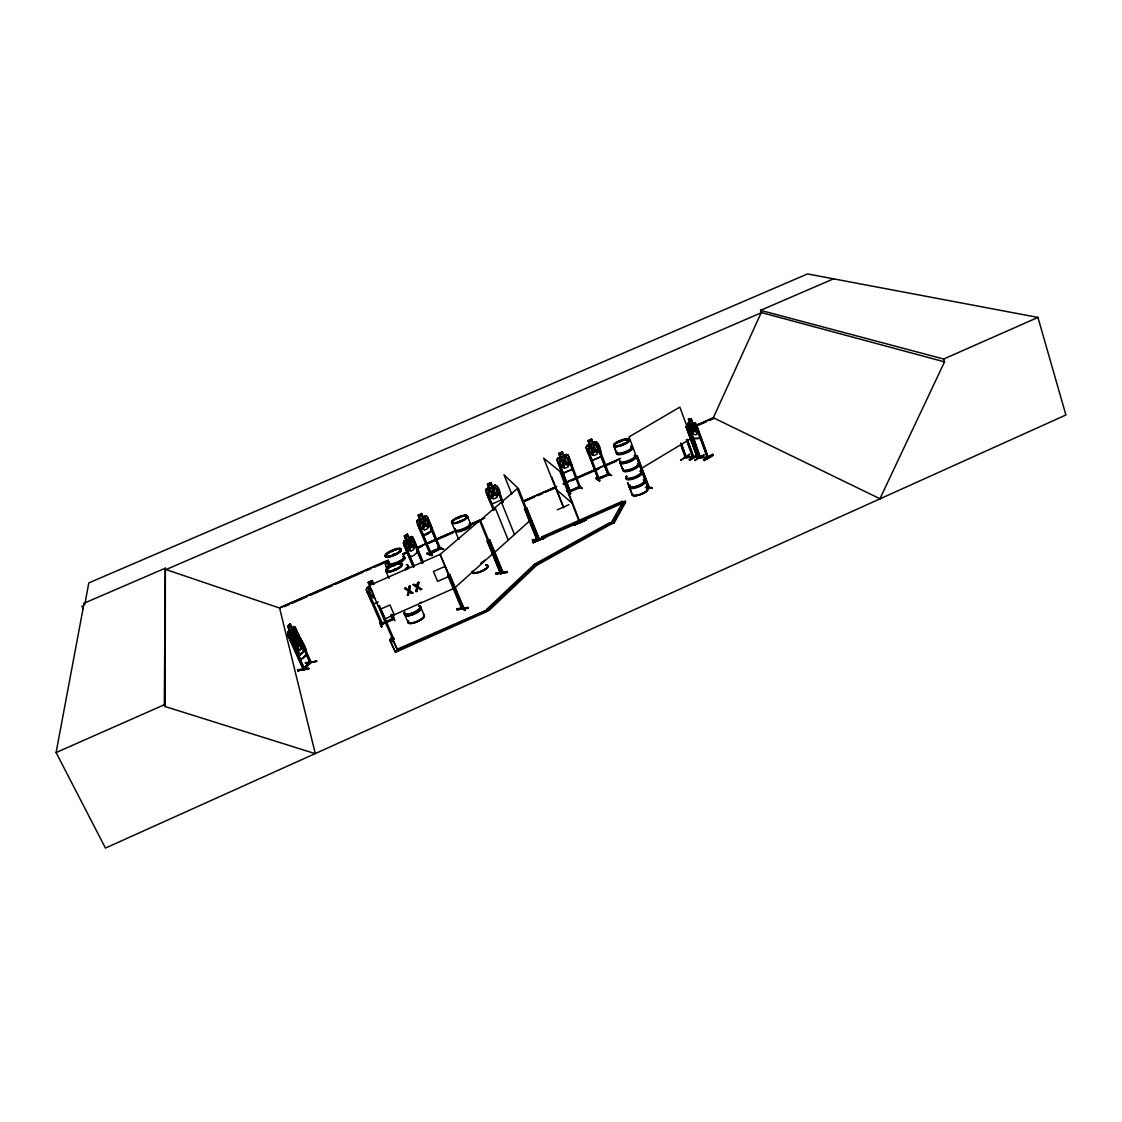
<?xml version="1.0" encoding="UTF-8"?>
<svg xmlns="http://www.w3.org/2000/svg" width="1122" height="1122" viewBox="0 0 1122 1122"><rect width="100%" height="100%" fill="white"/><g stroke="black" fill="none" stroke-linecap="round" stroke-linejoin="round"><path stroke-width="1.5" d="M381.803 625.978L381.41 626.946L380.176 622.556M381.424 626.847L379.657 622.892M391.592 637.661L393.78 641.896L393.051 642.219M85.09 602.949L88.792 582.921L807.517 273.922L1037.934 317.414L1065.9 414.986L315.142 753.633L165.186 706.565L165.341 568.181L84.08 603.215L56.1 752.539L105.44 848.078L315.282 753.563L279.532 607.787L388.366 560.102M165.186 706.565L164.303 704.756L165.341 568.181M567.423 490.482L570.733 493.568L567.087 491.268L570.088 493.778M596.287 477.818L595.964 478.617L599.807 480.791L596.329 477.748M291.678 641.826L291.79 639.764L297.302 634.407L298.817 635.052M293.375 643.327C293.487 648.572 292.519 641.728 295.17 641.756L291.664 634.098M303.866 667.702L303.683 669.539L287.583 633.958L287.835 631.742L293.684 626.497L295.212 627.142C295.956 637.072 315.773 652.331 300.822 659.526M287.807 633.916L287.723 631.77M373.261 594.688L372.869 597.788L374.369 597.142M409.025 586.483L408.562 590.074L409.025 586.483L410.147 586.245L409.376 590.523L410.035 586.035M408.52 594.941L407.398 595.165L408.52 594.941L408.983 591.28C409.207 593.861 414.944 592.725 411.844 593.201M417.636 582.697L417.174 586.287L417.636 582.697C421.255 579.864 415.463 593.678 418.646 582.248M417.061 586.077L414.256 584.183L413.191 584.646L416.781 587.044L416.108 591.589L417.118 591.14L417.58 587.479L420.554 589.625L421.62 589.148L420.554 589.625M407.51 595.375L408.296 591.056L404.579 588.447L405.645 587.97L408.562 590.074M416.108 591.589L416.781 587.044M537.27 538.616C535.643 539.065 539.191 539.149 537.733 539.766L517.256 488.645L480.412 520.201L501.941 572.795M413.499 567.045L403.387 543.146L403.808 541.141L411.129 536.498L412.784 537.143L417.103 547.326L417.636 551.786C407.398 563.286 408.127 550.509 403.513 543.118M403.471 543.146L403.892 541.141M293.403 638.194L292.786 640.69L296.264 648.278L298.957 650.381L301.243 648.25L300.976 643.874L297.54 636.3L295.689 636.076M501.604 573.188L500.398 573.861L501.197 573.188M500.524 573.763L487.158 541.197L487.79 540.636L501.548 573.244L501.127 571.954L499.949 572.711M708.403 457.664C705.668 456.57 709.749 456.163 707.309 457.944L696.033 426.514L697.127 426.304L708.487 457.692L699.623 457.86L687.477 424.397C686.832 422.153 691.727 422.237 688.992 424.397L691.601 431.605L694.111 434.663L696.762 434.621L697.071 431.507L694.462 424.27L692.583 423.008L691.18 419.123M624.547 443.709L623.355 443.471M622.962 443.611L622.626 444.48L624.421 443.611M418.197 515.279L419.923 519.037L418.674 521.197L421.592 528.111L424.593 530.145L427.861 528.42L428.38 524.535L425.49 517.635L423.218 517.326L421.718 513.427L418.141 515.25L419.698 518.967L417.3 520.229L416.781 522.151C421.283 530.65 420.764 541.085 431.83 530.818L431.451 526.513L427.286 516.583L425.504 516.078M416.921 522.137L417.398 520.327L425.561 515.938L427.342 516.597L440.581 548.868L439.726 549.317L426.977 519.374L428.113 518.911L426.977 519.374M463.919 608.012C462.587 611.28 459.866 605.964 462.068 609.148M294.301 641.293L293.501 642.065M449.74 574.464L448.674 575.123L449.74 574.464L463.849 608.082L463.414 606.75L461.31 608.012M623.692 444.368L622.163 444.649L622.64 443.779M619.989 441.703L619.596 442.11M619.26 441.759L620.41 441.563M619.695 441.479L619.821 441.255M309.854 661.98C312.168 660.073 308.003 662.695 310.051 661.882M303.894 667.632L302.716 668.403L303.403 668.179M369.811 586.441L366.908 587.662L366.207 589.737L381.41 624.702M367.034 587.774L366.375 589.723L371.045 600.438M385.519 564.604L386.178 562.753L389.025 561.505L387.553 563.707L388.815 566.61M491.057 482.684L487.537 484.227L489.038 487.93L487.649 489.977L490.44 496.878L493.512 499.01L497.032 497.481L497.719 493.708L494.942 486.808L492.558 486.387L491.113 482.488L487.327 484.129L488.855 487.86L486.261 488.954L485.616 490.833L489.627 500.735L492.278 503.89L501.113 500.033C500.468 495.251 500.216 486.948 495.04 485.125L492.628 486.219M485.77 490.819L486.387 489.08L495.068 485.293M580.565 487.369L569.163 492.249L556.947 460.09L557.62 458.253L560.201 457.159L558.728 453.428L562.473 451.801L563.861 455.714L566.203 456.135L568.868 463.049L568.153 466.808L564.675 468.323L561.673 466.191L558.98 459.277L560.369 457.229L558.896 453.498L562.417 451.998M589.387 444.438L586.82 445.518L586.175 447.383C585.221 449.992 596.68 466.233 589.962 457.299M586.918 445.616L586.133 447.369L598.391 479.585L586.82 449.557L587.956 449.193L586.82 449.557M507.116 572.458L496.008 573.735M507.382 572.136L495.952 573.903M308.522 669.021L297.625 670.718L308.816 668.614M496.303 573.076L496.219 573.889M297.723 669.834L308.634 668.053L308.522 669.133M468.028 608.32L456.92 609.737L468.323 607.998M457.033 608.755L468.435 608.054L468.14 607.353L457.033 608.755L456.935 609.695M695.696 425.462L713.312 417.749L761.277 312.533L760.534 310.345L833.716 278.775M579.639 521.113L579.695 521.085M879.928 498.743L944.542 361.873L943.672 359.026L760.534 310.345M563.258 506.457L562.851 506.681M562.978 507.523L563.763 507.537L551.687 476.976M539.486 539.696L538.588 539.738L518.532 488.687L503.988 474.746L511.772 494.171M459.964 521.435L461.128 520.44M461.38 521.057L461.955 520.65L460.244 521.309M459.641 521.632L460.553 520.608M458.926 517.789L457.832 518.518M458.197 518.308L458.66 517.649M611.238 522.726L613.678 522.095L625.333 501.239L625.711 502.235L614.071 523.118L611.63 523.736L611.238 522.726L622.962 501.857L625.333 501.239M611.63 523.736L616.651 514.788M618.32 511.8L619.989 508.813M621.658 505.826L623.341 502.852L622.261 501.324L541.996 536.751L542.978 538.336L623.341 502.852M609.372 474.592L608.699 473.582L609.484 474.676L598.25 479.473C600.508 479.683 597.886 476.696 599.499 479.066M395.239 568.77L396.262 568.98L395.042 568.826M396.318 569.233L395.168 569.064M394.93 569.163L394.159 569.471L395.056 568.784M396.304 568.91L394.173 569.794L395.21 568.952M392.995 565.825L392.504 566.344L393.892 565.853M393.429 565.853L393.542 565.558M560.832 470.034L563.412 473.204L572.15 469.375L571.982 465.125L568.139 455.195L580.439 487.425C576.932 488.996 581.491 484.704 578.938 486.836M393.794 565.937L392.784 565.979M393.261 565.572L393.64 565.67M393.57 554.843L394.986 553.917L394.131 554.815M394.201 553.945L394.986 553.917L393.303 555.264M569.275 492.334L568.742 491.156L570.004 490.609M391.999 551.519C393.373 550.439 391.887 552.052 392.42 551.07M431.269 553.819C430.89 554.675 428.141 553.609 430.666 552.641M462.825 607.339L461.423 607.731M646.777 488.084L652.092 488.154L646.749 488.168M707.659 456.794L707.393 456.5M390.666 614.856L392.756 619.667L392.279 618.222M699.539 457.916L700.815 457.65L699.833 457.678L688.375 426.683L689.455 426.472L688.684 426.486M699.805 456.794L699.104 456.766L700.254 456.514M381.2 624.589L393.962 618.937M537.662 539.822L536.975 540.397L537.648 538.56M687.099 439.6L693.691 457.566C689.721 455.911 696.159 456.275 693.059 457.369M692.751 457.566L686.341 439.614M687.407 439.417L693.915 457.369C689.651 455.77 684.392 460.02 685.991 456.177L684.841 456.43L685.766 456.43M685.374 457.58L680.605 444.564M501.001 572.08L500.328 572.655M501.338 571.715L502.137 571.028L501.927 572.851L502.011 571.533M502.432 571.098L501.829 571.659M311.187 662.485L295.212 627.142M309.462 662.022L310.401 663.214L310.514 661.405M304.413 668.894L295.114 648.418M302.814 668.319L303.305 669.61L288.298 636.539L288.985 635.908L292.954 643.705M427.258 553.048L432.349 555.152M432.18 554.675L431.9 555.516L426.991 553.889L427.314 552.95M427.398 553.567L432.489 555.208M431.886 555.446L427.005 553.777M622.696 444.396L623.481 443.695M698.375 457.299C694.462 459.066 699.539 454.606 696.65 456.766M649.175 487.355L637.128 455.756L636.258 456.275L648.207 487.93L649.287 487.299M609.078 473.596L607.717 474.059L609.036 473.638M598.713 477.986L607.942 474.452L597.717 478.449L599.078 477.972M461.675 609.092L463.12 608.447L462.054 609.12M570.383 491.857L558.784 461.913L557.648 462.292L558.784 461.913M568.868 491.113L578.896 487.06M382.125 626.637L380.12 622.682M378.24 606.118L379.432 605.585L394.004 639.358M392.377 638.418C391.929 642.079 394.327 636.286 392.462 638.362M460.076 520.903L460.651 520.86M457.832 518.308L458.632 518.392M394.621 569.527L395.786 568.91M382.097 622.78C384.243 625.781 379.937 620.242 381.256 624.73L393.892 619.134C394.565 616.23 390.302 619.625 393.513 617.885M392.546 566.203L393.219 565.39M393.499 554.324L393.317 555.081M316.727 661.195L305.563 663.326L305.296 662.625L316.797 661.251L305.563 663.326M298.228 656.412L300.822 659.722L306.516 654.21L305.436 649.568M309.56 662.443L303.136 668.347M309.938 662.387L303.753 667.955M303.375 669.525L310.766 662.513L310.233 661.321M482.292 612.598L487.074 610.466L497.06 601.027M508.28 590.41L510.762 588.04M513.259 585.684L519.5 579.779M530.72 569.163L533.202 566.806M397.23 649.217L488.855 609.148L536.218 564.296L611.055 522.95L611.434 523.96L536.625 565.334L489.304 610.2L487.074 610.466L486.639 609.4L534.044 564.604L536.218 564.296L536.625 565.334L534.998 563.931L609.751 522.642L611.055 522.95M296.517 652.681L299.167 656.075L304.749 650.606M299.167 656.075L304.875 650.69L303.88 645.893L304.875 650.69M543.343 538.756L532.305 539.892L543.286 538.925L541.996 536.751M507.228 572.038L495.672 573.23L507.228 571.463L507.13 572.486M293.473 643.425L299.223 638.18M293.333 637.759L295.745 635.627M294.02 639.554L296.32 637.436M296.489 647.142L301.033 642.766L300.177 638.039L301.047 642.864M295.044 641.77L294.707 644.308L298.157 651.896L300.864 653.986L303.136 651.84L302.87 647.464L299.434 639.905L297.596 639.694L293.978 631.784L291.397 634.056M293.796 639.231L296.124 637.114M289.364 635.851L288.298 636.539M295.086 630.396L296.138 629.723L298.606 636.034M455.518 587.185L493.049 553.483M493.848 553.076L529.991 520.594M287.723 626.202L290.177 624.07L291.93 628.18M287.569 626.132L290.205 623.86L292.043 628.152L293.908 628.39L297.372 635.978L297.611 640.367L295.282 642.485L292.547 640.382L289.069 632.766L289.7 630.269L287.569 626.132L289.434 630.227M287.695 626.118L290.205 623.86M487.158 541.197L488.168 540.566M489.613 539.612L488.603 540.229L489.613 539.612L502.965 572.276L502.305 572.795L502.516 570.972M537.087 540.369L524.423 508.631L525.012 508.112L538.083 539.808L537.382 540.369L524.801 508.575L525.391 508.042M579.822 522.726L580.326 522.501M302.169 643.846L311.089 662.541L303.894 669.385M303.866 668.978L303.585 667.618M427.159 519.416L439.838 549.261C437.187 548.784 441.367 546.176 440.553 548.854M439.403 549.275L439.067 548.139M463.344 608.559L462.727 606.946M500.945 573.328L479.599 520.608L440.034 554.506L462.685 608.769L463.428 608.068L449.361 574.52M501.071 573.693L500.721 571.996M624.407 443.947L623.566 444.298M310.542 663.074L306.474 655.402M619.12 441.984L620.073 441.563M648.684 486.261C649.189 489.276 648.839 484.508 647.857 486.766M637.128 455.756L648.895 487.327L648.095 487.79M502.361 572.767L488.982 540.173M394.776 554.506L394.004 554.548M392.882 551.14L392.125 551.505M703.929 454.887L695.009 459.992M567.62 490.468L580.088 522.263M413.233 567.045L404.046 545.488L404.916 544.941L414.341 566.484M405.182 544.941L404.046 545.488M412.461 540.075L413.583 539.528L423.064 562.543M704.392 460.609C720.605 449.052 711.348 458.351 703.69 459.978L712.582 454.368L703.76 460.034M706.93 457.075L700.198 457.061M405.926 539.78L404.299 535.965L407.496 533.974L409.067 537.971L411.157 538.251L414.158 545.348L413.906 549.373L411.017 551.253L408.17 549.219L405.154 542.108L406.164 539.836L404.551 536.021M407.454 534.17L404.467 536.021L406.08 539.836M698.263 454.578L689.231 459.627M689.918 460.244C705.808 449.179 697.295 457.369 689.301 459.683M694.798 460.567L704.083 454.957M700.394 457.874L693.606 437.959M681.012 460.244L689.483 454.087M692.456 456.766L685.879 456.752M692.358 456.486L693.508 456.233M684.967 456.458L686.061 457.594M680.535 460.202L689.764 454.676M687.477 424.397L693.466 438.548L700.212 438.407L696.061 424.116L694.56 422.77L692.723 422.812M693.466 438.548L700.1 438.281M699.805 434.537L700.114 438.464M430.133 554.226L417.44 524.367L418.576 523.918L431.128 553.917L418.408 523.862M440.09 547.774L440.567 548.672L430.119 554.226M691.208 434.733L693.564 438.492M697.127 426.304L696.033 426.514M694.56 422.77L695.991 424.172L708.094 457.888M688.543 419.193L691.334 418.927L692.681 422.938M688.501 418.997L689.946 423.064L688.403 419.067L691.334 418.927M702.33 457.397L693.901 456.514L702.372 457.243M648.46 486.177L648.067 486.668M640.9 468.716L691.166 438.464M636.539 456.289L637.408 455.77M697.099 456.696L697.421 457.888L685.921 426.711L686.748 426.206L698.347 457.341L679.848 407.118L629.035 436.907L647.941 487.916M685.921 426.711L687.029 426.206M622.836 443.947L622.163 444.649M502.544 572.234L489.234 539.668M536.933 564.114L539.977 562.431M549.135 557.382L553.707 554.843M561.337 550.636L582.683 538.826M591.827 533.777L596.413 531.239M604.029 527.031L608.615 524.507M438.295 547.76L443.751 549.177L437.917 547.298L442.994 548.896M439.361 548.167L440.119 547.774M423.569 534.984L431.704 530.748L431.325 526.555M418.576 523.918L417.44 524.367M423.275 517.13L425.561 515.938M391.816 614.351L393.78 619.232L393.387 617.956M579.008 486.639L579.583 487.846L567.76 457.874L568.896 457.51L567.858 457.958M569.429 492.278L570.425 491.688M596.988 445.252L598.012 444.803L596.876 445.168L608.124 475.139L609.442 474.718M647.941 486.71L648.46 487.804M648.754 487.383L648.32 486.233M697.575 457.79L697.674 456.149M388.605 563.062L388.282 563.777M395.645 569.724L393.85 569.99L395.239 569.724M623.089 444.326L622.205 444.48L623.537 443.428M430.273 554.338C425.967 550.916 452.853 544.128 430.806 552.95M461.871 606.567L462.587 606.245L465.223 610.13L462.839 608.545M392.868 639.666L394.131 639.274L392.938 639.806L369.25 585.516L440.259 554.31L463.063 608.713L462.32 607.311M464.494 610.466L464.199 609.765L465.209 610.102M538.798 538.294L538.588 539.738M532.88 541.898L544.997 536.526L545.432 537.354L533.301 542.739L532.88 541.898L533.301 542.739M533.09 542.417L545.432 537.354L533.132 542.557M574.071 525.25L585.894 519.318L586.329 520.131L574.043 525.18M573.875 524.745L585.908 519.346M574.085 525.32L586.105 519.823M486.639 609.4L487.621 611.252L395.449 652.303L389.755 639.722L392.56 638.544M390.204 640.774L392.784 639.624L398.086 651.139L392.321 638.656M389.755 639.722L394.986 651.251L487.186 610.186M399.292 649.568L405.673 646.721M416.837 641.742L421.634 639.61M424.831 638.194L435.995 633.215M451.956 626.104L466.331 619.709M568.854 504.718L557.283 509.837M447.72 575.46L448.996 575.053L447.72 575.46L461.815 609.232M384.005 619.33L454.452 588.152M393.191 616.904L395.014 620.803M379.629 623.005L380.049 622.023M393.051 617.058L393.766 616.749M381.017 623.453L392.237 618.853M538.644 539.71L526.456 507.733L539.458 539.738L526.456 507.733M409.137 586.694L410.147 586.245M413.191 584.646L417.174 586.287M417.749 582.893L418.758 582.458M373.963 603.931L370.905 600.466L373.963 603.931L378.142 601.883M415.996 591.378L417.118 591.14M943.672 359.026L1037.934 317.414M542.585 537.354L622.962 501.857M56.1 752.539L164.303 704.756M545.53 536.344L554.969 532.179M558.125 530.79L562.837 528.7M565.993 527.312L570.705 525.236M586.441 518.28L613.187 506.471M616.343 505.082L621.055 502.993M402.784 553.791L407.581 551.687M417.188 547.48L455.602 530.65M470.006 524.339L479.613 520.131M522.824 501.197L556.442 486.471M566.049 482.264L620.466 458.421M386.894 561.028L279.588 608.04L166 569.583L761.6 312.617M402.91 554.016L407.707 551.912M417.328 547.704L455.756 530.86M470.174 524.549L484.592 518.238M523.02 501.394L556.652 486.668M563.062 483.848L619.12 459.291M695.991 425.617L713.606 417.903M284.413 606.651L289.224 604.548M292.435 603.145L306.867 596.82M310.079 595.417L332.533 585.572M335.73 584.169L363.009 572.22M366.207 570.817L371.017 568.714M374.229 567.297L387.062 561.687M403.093 554.661L406.304 553.244M417.538 548.335L422.349 546.218M428.758 543.413L435.182 540.594M438.379 539.191L452.825 532.866M472.067 524.437L478.477 521.632M524.998 501.239L534.619 497.032M537.817 495.629L542.641 493.512M545.839 492.109L555.46 487.888M563.482 484.381L568.293 482.278M571.505 480.861L598.769 468.912M606.792 465.406L616.413 461.184M696.608 426.051L706.229 421.83M709.441 420.427L714.251 418.324M388.843 561.435L386.038 562.613L385.337 564.576L387.441 569.064M387.651 570.144L386.234 566.862L387.413 566.498M582.066 488.589L578.826 485.475M608.405 473.133L611.714 475.574M578.966 486.078L582.192 488.449M372.28 580.551L368.044 582.402L370.008 586.511L368.479 588.784L371.761 596.287L375.267 598.573M368.254 582.486L372.181 580.705M366.922 587.704L369.994 586.469M368.353 591.659L367.132 592.051M486.289 488.982L489.01 487.902M492.53 486.359L495.068 485.153M563.931 455.532L566.315 454.452L568.167 455.209M586.848 445.546L595.502 441.773C600.48 443.807 601.126 451.703 601.069 456.584M493.442 510.37L486.359 492.979L487.383 492.53L494.479 509.921M502.347 502.768L496.555 488.533L497.593 488.084M572.15 469.375L563.426 473.007L560.958 469.964L557.087 460.076M601.041 456.556L592.514 460.286L601.21 456.668L601.041 452.418M591.617 439.291L588.11 440.778L589.555 444.508L588.166 446.556L590.803 453.47L593.79 455.616L597.241 454.101L597.97 450.329L595.347 443.428L593.019 442.994L591.575 439.263M685.542 457.355L686.496 457.327M692.653 456.247L693.578 457.608M699.581 456.514L700.212 457.93M500.889 573.777L487.537 541.141M623.411 443.891L622.836 444.074M580.186 487.369L580.032 486.205M563.342 507.312L543.665 458.169L559.892 471.38L579.471 522.529M460.455 521.716L459.669 521.464M392.854 551L391.858 551.056L392.63 550.762M291.58 639.68L291.454 641.868L304.553 668.782M297.625 639.484L299.083 638.039L300.71 638.642L305.647 649.498M287.583 633.958L296.446 652.78L299.167 655.893M300.822 659.722L293.473 645.473M308.943 668.74L297.639 670.69L297.751 669.722M543.637 538.588L532.347 539.878M495.924 573.693L507.509 572.136M685.766 457.327L680.914 444.382M693.27 457.341L687.239 441.058M461.296 520.65L461.941 520.566M394.565 553.847L395.519 554.198M694.181 457.005L702.835 457.089M394.06 639.133L393.668 637.857M687.968 423.12L694.574 422.896M607.647 472.839L610.957 475.237M698.697 454.676L697.996 454.031M712.512 454.312L713.227 454.957M412.784 537.143L423.331 562.543M417.019 547.326L417.636 551.786M645.416 487.144L651.854 487.495M647.156 487.747L652.092 488.154M699.216 456.752L699.665 457.902M686.355 457.327L681.671 444.368M611.434 523.96L609.751 522.642M761.277 312.533L944.542 361.873M534.998 563.931L536.218 564.296M411.059 536.653L412.7 537.256M566.344 454.634L568.069 455.322M597.311 442.517L595.502 441.773L593.061 442.797L591.659 439.081L587.928 440.708L589.513 444.48M595.459 441.9L597.213 442.615M299.111 638.208L300.528 638.797M297.33 634.575L298.873 635.15M712.779 454.859L704.013 460.553M713.312 417.749L880.433 498.995M370.414 588.026L369.026 588.643L372.546 591.14M296.923 638.741L297.765 637.955L293.978 634.814L293.417 628.699L292.87 632.766M409.264 590.312L413.022 592.949M417.861 586.511L421.62 589.148M413.317 584.857L416.907 587.255M411.956 593.412L408.983 591.28M566.315 454.452L557.662 458.267L556.947 460.09M596.399 478.337L599.807 480.791M595.992 478.519L599.176 481.072M578.728 485.461L581.925 487.986M578.784 486.752L570.116 490.917M291.776 634.772C287.639 633.916 289.742 629.554 292.029 633.537M567.536 491.015L570.537 493.554M570.116 493.736L567.115 491.198L567.48 490.398M555.713 488.982L572.374 503.427M462.573 606.217L465.125 610.073M527.831 517.186L531.281 520.692M421.016 531.982L423.597 535.18M407.917 553.272L410.414 556.33M487.074 610.466L487.621 611.252M462.446 607.17L464.634 610.298M405.645 587.97L404.579 588.447M81.878 605.95L83.421 609.064M84.08 603.215L84.781 604.618M391.536 637.703L393.78 641.896M391.045 637.927L392.391 640.718M295.465 630.34L299.728 639.722M305.422 652.219L310.317 663.242M382.672 624.098L368.282 591.532M394.986 651.251L395.449 652.303M372.266 580.509L374.033 584.59M384.986 618.881L380.709 609.064L389.951 604.982L394.215 614.8M370.597 587.858L373.864 595.361M385.842 571L389.039 578.405M404.916 615.137L408.043 622.43M421.073 607.984L424.186 615.263M404.916 544.941L406.879 549.556M408.184 552.627L414.088 566.484M412.728 540.075L422.489 563.104M417.019 550.818L422.223 563.09M421.606 513.596L423.162 517.312M488.855 609.148L489.304 610.2M451.773 522.74L454.747 529.893M455.378 531.379L458.421 538.784A8.471 2.384 -22.4 0 0 459.094 539.163M467.327 515.938L470.258 523.104M499.977 572.599L500.44 573.889M495.097 507.621L508.252 540.131M496.794 485.952L503.385 502.319M501.436 502.193L514.479 534.549M534.044 564.604L534.451 565.628M536.582 539.163L537.017 540.425M558.686 461.843L570.327 491.913M579.934 521.281L580.326 522.557M613.678 522.095L614.071 523.118M587.844 449.123L599.302 479.192M622.261 501.324L622.626 502.305M597.17 442.587L609.288 474.802M596.876 445.168L608.236 475.223M613.65 445.406L616.315 452.475L613.832 445.827M622.822 469.767L620.186 462.727L622.766 469.571M632.107 494.367L629.568 487.593L632.163 494.564A8.261 2.44 -20.5 0 0 642.275 493.54A8.261 2.44 -20.5 0 0 646.482 488.266A8.261 2.44 -20.5 0 1 641.279 493.946A8.261 2.44 -20.5 0 1 632.345 493.834M680.774 442.938L686.173 457.552M689.146 426.655L700.493 457.874M686.201 426.711L697.449 457.846M697.477 429.46L707.912 457.944M292.926 635.711L293.249 640.143M571.841 465.153L572.01 469.291M420.329 606.904A8.976 2.791 -23.4 0 1 415.14 613.033A8.976 2.791 -23.4 0 1 404.565 614.674M423.471 614.561A8.822 2.777 -23.5 0 1 417.356 621.125A8.822 2.777 -23.5 0 1 407.931 621.462M423.583 614.744A8.85 2.791 -23.5 0 1 416.374 621.784A8.85 2.791 -23.5 0 1 408.478 620.704M404.719 611.925A8.836 2.735 -23.4 0 0 408.127 614.211A8.85 2.749 -23.4 0 0 418.548 609.611A8.85 2.749 -23.4 0 0 418.674 605.74A8.836 2.735 -23.4 0 1 418.534 609.611A8.836 2.735 -23.4 0 1 408.127 614.211A8.85 2.749 -23.4 0 1 404.705 611.925M418.997 606.217A8.976 2.791 -23.4 0 1 414.944 612.556A8.976 2.791 -23.4 0 1 404.313 613.439M634.561 456.43A8.275 2.272 -20.6 0 1 629.274 461.913A8.289 2.272 -20.6 0 1 620.382 462.04A8.275 2.272 -20.6 0 0 629.274 461.913A8.289 2.272 -20.6 0 0 634.575 456.43M634.477 455.869A8.401 2.314 -20.6 0 1 629.105 461.437A8.401 2.314 -20.6 0 1 620.087 461.563M637.969 463.554A8.261 2.314 -20.5 0 1 630.845 469.178A8.261 2.314 -20.5 0 1 622.976 468.856M638.081 463.751A8.289 2.314 -20.5 0 1 630.915 469.389A8.289 2.314 -20.5 0 1 623.019 469.08M631.195 447.075A8.415 2.258 -20.6 0 1 625.796 452.601A8.415 2.258 -20.6 0 1 616.777 452.783M634.884 455.223A8.289 2.272 -20.6 0 1 627.703 460.819A8.289 2.272 -20.6 0 1 619.835 460.567M631.293 447.636A8.303 2.23 -20.6 0 1 629.919 451.142A8.303 2.23 -20.6 0 1 619.863 454.719A8.303 2.23 -20.6 0 1 617.801 452.432M634.309 455.42A8.401 2.3 -20.6 0 1 628.937 460.988A8.401 2.3 -20.6 0 1 619.919 461.1M631.027 446.626A8.429 2.258 -20.6 0 1 625.627 452.152A8.429 2.258 -20.6 0 1 616.609 452.334M630.746 446.163A8.303 2.23 -20.6 0 1 625.417 451.605A8.303 2.23 -20.6 0 1 616.525 451.787M643.86 481.296A8.247 2.398 -20.5 0 1 638.656 486.934A8.247 2.398 -20.5 0 1 629.737 486.878M643.762 480.735A8.373 2.426 -20.5 0 1 642.457 484.48A8.373 2.426 -20.5 0 1 632.303 488.042A8.373 2.426 -20.5 0 1 630.157 485.531M632.457 494.101A8.233 2.44 -20.5 0 0 641.377 494.213A8.233 2.44 -20.5 0 0 646.567 488.533A8.247 2.44 -20.5 0 1 641.391 494.241A8.247 2.44 -20.5 0 1 632.457 494.129M637.605 464.564A8.261 2.314 -20.5 0 1 633.327 469.697A8.261 2.314 -20.5 0 1 623.257 470.861M637.464 464.115A8.289 2.314 -20.5 0 1 632.177 469.669A8.289 2.314 -20.5 0 1 623.271 469.739M641.391 472.348A8.387 2.384 -20.5 0 1 633.145 478.435A8.387 2.384 -20.5 0 1 626.889 476.85M643.313 479.837A8.247 2.398 -20.5 0 1 638.109 485.475A8.247 2.398 -20.5 0 1 629.19 485.419M641.475 472.895A8.261 2.356 -20.5 0 1 634.365 478.575A8.261 2.356 -20.5 0 1 626.469 478.182M643.593 480.286A8.373 2.426 -20.5 0 1 642.289 484.031A8.373 2.426 -20.5 0 1 632.135 487.593A8.373 2.426 -20.5 0 1 629.989 485.083M640.353 471.591A8.387 2.384 -20.5 0 1 639.007 475.279A8.387 2.384 -20.5 0 1 628.853 478.87A8.387 2.384 -20.5 0 1 626.721 476.401M640.073 471.128A8.261 2.356 -20.5 0 1 638.755 474.774A8.261 2.356 -20.5 0 1 628.727 478.309A8.261 2.356 -20.5 0 1 626.623 475.882M470.104 523.637A8.611 2.384 -22.4 0 1 464.452 529.43A8.611 2.384 -22.4 0 1 454.929 530.299M469.08 524.1A8.499 2.356 -22.4 0 1 469.277 527.284A8.499 2.356 -22.4 0 1 459.291 531.66A8.499 2.356 -22.4 0 1 455.672 529.963M469.922 523.189A8.611 2.384 -22.4 0 1 463.218 529.402A8.611 2.384 -22.4 0 1 455.167 529.023M469.613 522.726A8.499 2.342 -22.4 0 1 462.993 528.841A8.499 2.342 -22.4 0 1 455.055 528.476M486.064 565.362A8.443 2.567 -22.5 0 1 486.373 568.798A8.443 2.567 -22.5 0 1 476.457 573.174A8.443 2.567 -22.5 0 1 472.755 571.238M485.826 564.871A8.415 2.553 -22.5 0 1 482.558 570.509A8.415 2.553 -22.5 0 1 472.18 571.575M472.222 571.785A8.443 2.567 -22.5 0 0 482.642 570.705A8.443 2.567 -22.5 0 0 485.938 565.067A8.443 2.567 -22.5 0 1 482.642 570.705A8.443 2.567 -22.5 0 1 472.236 571.799M484.634 560.102A8.443 2.525 -22.5 0 1 480.693 563.146M404.733 557.297A8.766 2.44 -23.2 0 1 396.865 563.412A8.766 2.44 -23.2 0 1 388.675 563.651M403.05 556.708A8.766 2.44 -23.2 0 1 404.144 556.863M404.271 557.438A8.639 2.412 -23.2 0 1 398.142 563.468M392.167 565.306A8.639 2.412 -23.2 0 1 389.011 564.128M402.854 556.246A8.766 2.44 -23.2 0 1 402.616 559.738A8.766 2.44 -23.2 0 1 392.279 564.268A8.766 2.44 -23.2 0 1 388.997 562.318M403.625 555.937A8.639 2.412 -23.2 0 1 396.445 562.388A8.639 2.412 -23.2 0 1 388.871 561.771M408.029 565.32A8.625 2.454 -23.2 0 1 405.154 568.91M406.36 564.717A8.625 2.454 -23.2 0 1 407.44 564.885M407.959 565.811A8.752 2.496 -23.2 0 1 405.631 569.892M407.763 565.348A8.752 2.496 -23.2 0 1 405.435 569.429M408.085 566.372A8.625 2.454 -23.2 0 1 407.23 569.345M296.601 637.324L296.993 642.205C293.221 636.959 291.65 641.854 296.923 643.565C296.096 652.457 299.784 651.026 297.863 643.972C301.664 649.596 303.571 644.393 297.961 642.654L297.372 636.553L296.643 637.184M422.503 529.219L423.737 528.981L424.144 524.423C427.959 529.289 431.535 525.909 424.509 523.259C427.033 515.84 422.685 516.611 423.387 522.796C419.712 518.14 416.36 521.492 423.05 524.002L422.503 529.219M292.632 629.456L299.756 645.01L297.484 647.142L290.317 631.63L292.66 629.512M410.259 545.348C411.395 551.996 407.272 553.048 409.235 544.927C403.275 543.216 405.954 538.574 409.488 543.679C408.31 537.466 412.559 536.232 410.526 544.128C416.641 546.091 414.116 550.495 410.259 545.348M494.493 487.102L493.736 492.263C501.085 495.251 497.06 498.28 493.301 493.371C493.946 499.655 489.15 500.454 492.165 492.909C485.181 490.076 488.954 487.074 492.572 491.759L493.203 487.537L494.493 487.102M565.754 456.43L564.955 461.591C571.94 464.578 568.489 467.594 564.52 462.699C565.095 468.968 560.355 469.767 563.412 462.236C556.554 459.389 560.285 456.373 563.819 461.072L564.478 456.864L565.754 456.43M594.898 443.723L594.085 448.87C601.013 451.871 597.577 454.887 593.65 449.992C594.38 456.121 589.373 457.145 592.542 449.515C585.754 446.668 589.457 443.639 592.949 448.365L593.622 444.144L594.898 443.723M693.761 429.516L692.835 433.373L692.849 428.674L689.497 424.298L693.101 427.791L693.326 424.228L694.223 424.172L694.027 428.674L697.561 433.232L693.761 429.516M301.664 648.6L299.392 650.746L295.928 643.172L298.214 641.041L301.664 648.6M295.773 635.417L293.193 637.703L295.773 635.417M295.647 636.679L294.174 638.039L294.791 639.4L296.264 638.039L295.647 636.679M294.357 634.421L292.884 635.781L292.267 634.421L293.74 633.06L294.357 634.421M290.079 625.136L288.564 626.483L289.195 627.843L290.696 626.497L290.079 625.136M412.615 546.344L409.726 548.209L406.711 541.113L409.614 539.247L412.615 546.344M407.749 536.4L405.883 537.592L405.337 536.33L407.202 535.138L407.749 536.4M426.626 525.461L423.345 527.186L420.441 520.285L423.723 518.56L426.626 525.461M421.325 514.535L419.207 515.643L419.726 516.877L421.844 515.769L421.325 514.535M445.21 566.315L433.457 571.491L437.622 581.364L449.347 576.189L445.21 566.315M371.789 581.729L369.25 582.837L369.839 584.183L372.364 583.075L371.789 581.729M493.049 487.621L489.529 489.164L492.32 496.064L495.84 494.522L493.049 487.621M564.338 456.949L560.86 458.463L563.539 465.378L567.017 463.863L564.338 456.949M593.496 444.228L590.032 445.743L592.654 452.657L596.119 451.142L593.496 444.228M490.679 483.582L488.421 484.564L488.912 485.798L491.184 484.816L490.679 483.582M562.038 452.895L559.794 453.863L560.271 455.111L562.515 454.13L562.038 452.895M591.224 440.175L588.994 441.142L589.471 442.391L591.701 441.409L591.224 440.175M690.942 419.782L689.245 419.824L689.707 421.115L691.404 421.073L690.942 419.782M693.045 424.298L690.409 424.354L693.003 431.577L695.654 431.535L693.045 424.298M628.993 486.149L627.633 482.53L629.021 486.135M388.997 571.224A8.948 2.525 -23.3 0 0 402.111 564.198A8.948 2.525 -23.3 0 0 390.568 565.923A8.948 2.525 -23.3 0 0 388.997 571.224M389.348 571.968A8.906 2.51 -23.3 0 0 402.405 564.983A8.892 2.51 -23.3 0 0 390.905 566.68A8.892 2.51 -23.3 0 0 389.348 571.954A8.892 2.51 -23.3 0 0 402.391 564.969A8.906 2.51 -23.3 0 0 390.905 566.68A8.906 2.51 -23.3 0 0 389.348 571.968M389.11 571.491A8.948 2.525 -23.3 0 0 402.237 564.478A8.948 2.525 -23.3 0 0 390.68 566.189A8.948 2.525 -23.3 0 0 389.11 571.491M414.298 614.014A8.822 2.749 -23.4 0 0 420.441 607.493A8.85 2.749 -23.4 0 1 414.298 614.014A8.85 2.749 -23.4 0 1 404.86 614.393A8.822 2.749 -23.4 0 0 414.298 614.014M416.5 622.065A8.836 2.791 -23.5 0 0 423.695 615.038A8.85 2.791 -23.5 0 1 416.514 622.107A8.85 2.791 -23.5 0 1 408.618 621.027A8.836 2.791 -23.5 0 0 416.5 622.065M631.055 469.767A8.289 2.314 -20.5 0 0 638.208 464.115A8.261 2.314 -20.5 0 1 631.041 469.725A8.261 2.314 -20.5 0 1 623.173 469.403A8.289 2.314 -20.5 0 0 631.055 469.767M617.703 445.672A8.331 2.202 -20.6 0 0 629.204 439.529A8.331 2.202 -20.6 0 0 617.198 441.802A8.331 2.202 -20.6 0 0 617.703 445.672M617.984 446.388A8.303 2.188 -20.6 0 0 629.442 440.273A8.289 2.188 -20.6 0 0 617.493 442.517A8.303 2.188 -20.6 0 0 617.984 446.388A8.261 2.188 -20.6 0 0 629.414 440.287A8.303 2.188 -20.6 0 0 617.493 442.531A8.289 2.188 -20.6 0 0 617.984 446.374A8.289 2.188 -20.6 0 0 629.414 440.259A8.261 2.188 -20.6 0 0 617.507 442.531A8.261 2.188 -20.6 0 0 617.998 446.374M617.801 445.967A8.331 2.202 -20.6 0 0 629.302 439.824A8.331 2.202 -20.6 0 0 617.31 442.096A8.331 2.202 -20.6 0 0 617.801 445.967M455.027 522.782A8.527 2.314 -22.4 0 0 467.355 516.232A8.527 2.314 -22.4 0 0 455.939 518.14A8.527 2.314 -22.4 0 0 455.027 522.782M455.35 523.511A8.499 2.314 -22.4 0 0 467.636 516.99A8.499 2.314 -22.4 0 0 456.261 518.883A8.499 2.314 -22.4 0 0 455.35 523.511M455.125 523.048A8.527 2.314 -22.4 0 0 467.467 516.499A8.527 2.314 -22.4 0 0 456.051 518.406A8.527 2.314 -22.4 0 0 455.125 523.048A8.527 2.314 -22.4 0 0 467.481 516.527A8.527 2.314 -22.4 0 0 456.065 518.434A8.527 2.314 -22.4 0 0 455.139 523.09M388.338 556.26A8.667 2.37 -23.2 0 0 401.059 549.5A8.667 2.37 -23.2 0 0 389.867 551.253A8.667 2.37 -23.2 0 0 388.338 556.26M388.675 556.989A8.639 2.37 -23.2 0 0 401.353 550.257A8.625 2.356 -23.2 0 0 390.19 551.982A8.625 2.356 -23.2 0 0 388.675 556.975A8.625 2.356 -23.2 0 0 401.325 550.257A8.639 2.37 -23.2 0 0 390.19 551.996A8.639 2.37 -23.2 0 0 388.675 556.989M388.45 556.526A8.667 2.37 -23.2 0 0 401.185 549.766A8.667 2.37 -23.2 0 0 389.979 551.519A8.667 2.37 -23.2 0 0 388.45 556.526M419.852 603.271A8.583 2.637 -23.4 0 0 421.269 602.177A8.555 2.623 -23.4 0 1 419.838 603.285"/></g></svg>
